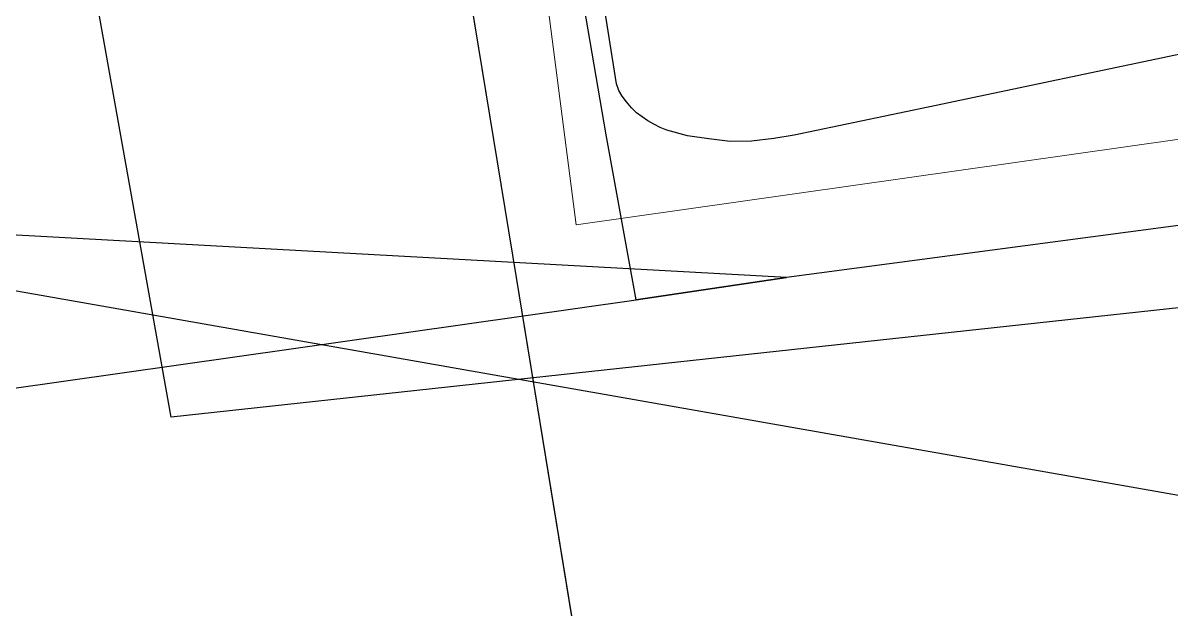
# Model space of a CAD drawing. Header units: metres. Extents: x 2 to 659295185, y -28 to 1124222152.
# Drawn here: x 655440.3 to 655593.3, y 1126841.8 to 1126919.9 of the extents above; entities that cross this region are included whole.
import ezdxf

# ---------------------------------------------------------------- set-up
doc = ezdxf.new("R2010")
doc.units = ezdxf.units.M
doc.header["$MEASUREMENT"] = 0
for name, color, linetype in [('CURVAS', 2, 'CONTINUOUS'), ('MANZANA', 30, 'CONTINUOUS'), ('Parcelas', 140, 'CONTINUOUS'), ('TERRENO DE TABACALERA', 50, 'CONTINUOUS')]:
    doc.layers.add(name, color=color, linetype=linetype)
doc.layers.add('PARCELA', color=140, linetype='CONTINUOUS', lineweight=40)

msp = doc.modelspace()

# ---------------------------------------------------------------- linework, layer by layer
at = {"layer": 'CURVAS', "lineweight": 0}
msp.add_lwpolyline([(655460, 1127188), (655474, 1127198), (655514, 1127198), (655525, 1127187), (655555, 1127186), (655586, 1127185), (655598, 1127185), (655602, 1127183), (655634, 1127173), (655647, 1127162), (655665, 1127144), (655697, 1126919), (655514, 1126893), (655487, 1127102), (655476, 1127100), (655460, 1127188)], dxfattribs=at)
at = {"layer": 'MANZANA', "lineweight": -3}
for p, q in [((655460.0256, 1126867.355), (655405.297, 1127174.0735)), ((655732.5, 1126897), (655460.0256, 1126867.355))]:
    msp.add_line(p, q, dxfattribs=at)
at = {"layer": 'MANZANA', "linetype": 'Continuous', "lineweight": -2}
for p, q in [((655519.3693, 1126911.8004), (655513.1684, 1126951.2523)), ((655596.369, 1126916.1195), (655560.9036, 1126908.661)), ((655519.6991, 1126910.9105), (655519.3693, 1126911.8004)), ((655520.1444, 1126910.1407), (655519.6991, 1126910.9105)), ((655520.6886, 1126909.3709), (655520.1444, 1126910.1407)), ((655521.3565, 1126908.601), (655520.6886, 1126909.3709)), ((655522.0162, 1126907.9411), (655521.3565, 1126908.601)), ((655522.7831, 1126907.3913), (655522.0162, 1126907.9411)), ((655523.5499, 1126906.8414), (655522.7831, 1126907.3913)), ((655560.9036, 1126908.661), (655543.0596, 1126904.9318)), ((655524.325, 1126906.4015), (655523.5499, 1126906.8414)), ((655525.1991, 1126905.9616), (655524.325, 1126906.4015)), ((655526.0814, 1126905.6316), (655525.1991, 1126905.9616)), ((655528.819, 1126904.8718), (655526.0814, 1126905.6316)), ((655531.6721, 1126904.4419), (655528.819, 1126904.8718)), ((655534.5169, 1126904.1219), (655531.6721, 1126904.4419)), ((655537.37, 1126904.1319), (655534.5169, 1126904.1219)), ((655540.322, 1126904.4819), (655537.37, 1126904.1319)), ((655543.0596, 1126904.9318), (655540.322, 1126904.4819))]:
    msp.add_line(p, q, dxfattribs=at)
at = {"layer": 'PARCELA', "lineweight": -3}
for points in [[(655242, 1126844), (655339, 1126857), (655522, 1126883), (655542, 1126886), (655378, 1126895), (655617, 1126853), (655656, 1126858), (655735, 1126366)], [(655294, 1126522), (655249, 1126801), (655242, 1126844), (655242, 1126844), (655339, 1126857), (655522, 1126883), (655542, 1126886), (655378, 1126895), (655617, 1126853), (655656, 1126858), (655735, 1126366)], [(655242, 1126844), (655339, 1126857), (655522, 1126883), (655542, 1126886), (655378, 1126895), (655617, 1126853), (655656, 1126858), (655735, 1126366)], [(655294, 1126522), (655249, 1126801), (655242, 1126844), (655242, 1126844), (655339, 1126857), (655522, 1126883), (655542, 1126886), (655378, 1126895), (655617, 1126853), (655656, 1126858), (655735, 1126366)]]:
    msp.add_lwpolyline(points, dxfattribs=at)
at = {"layer": 'Parcelas', "lineweight": -3}
msp.add_lwpolyline([(655911, 1126707), (655876, 1126902), (655754, 1126885), (655750, 1126915), (655610, 1126895), (655542, 1126886), (655522, 1126883), (655518, 1126905), (655500, 1127010), (655490, 1127076), (655440, 1127069)], dxfattribs=at)
at = {"layer": 'TERRENO DE TABACALERA', "lineweight": -3}
for p, q in [((655449, 1127233), (655506, 1126886)), ((655506, 1126886), (655577, 1126452))]:
    msp.add_line(p, q, dxfattribs=at)
msp.add_lwpolyline([(655449, 1127233), (655506, 1126886), (655577, 1126452)], dxfattribs=at)

doc.saveas('drawing.dxf')
